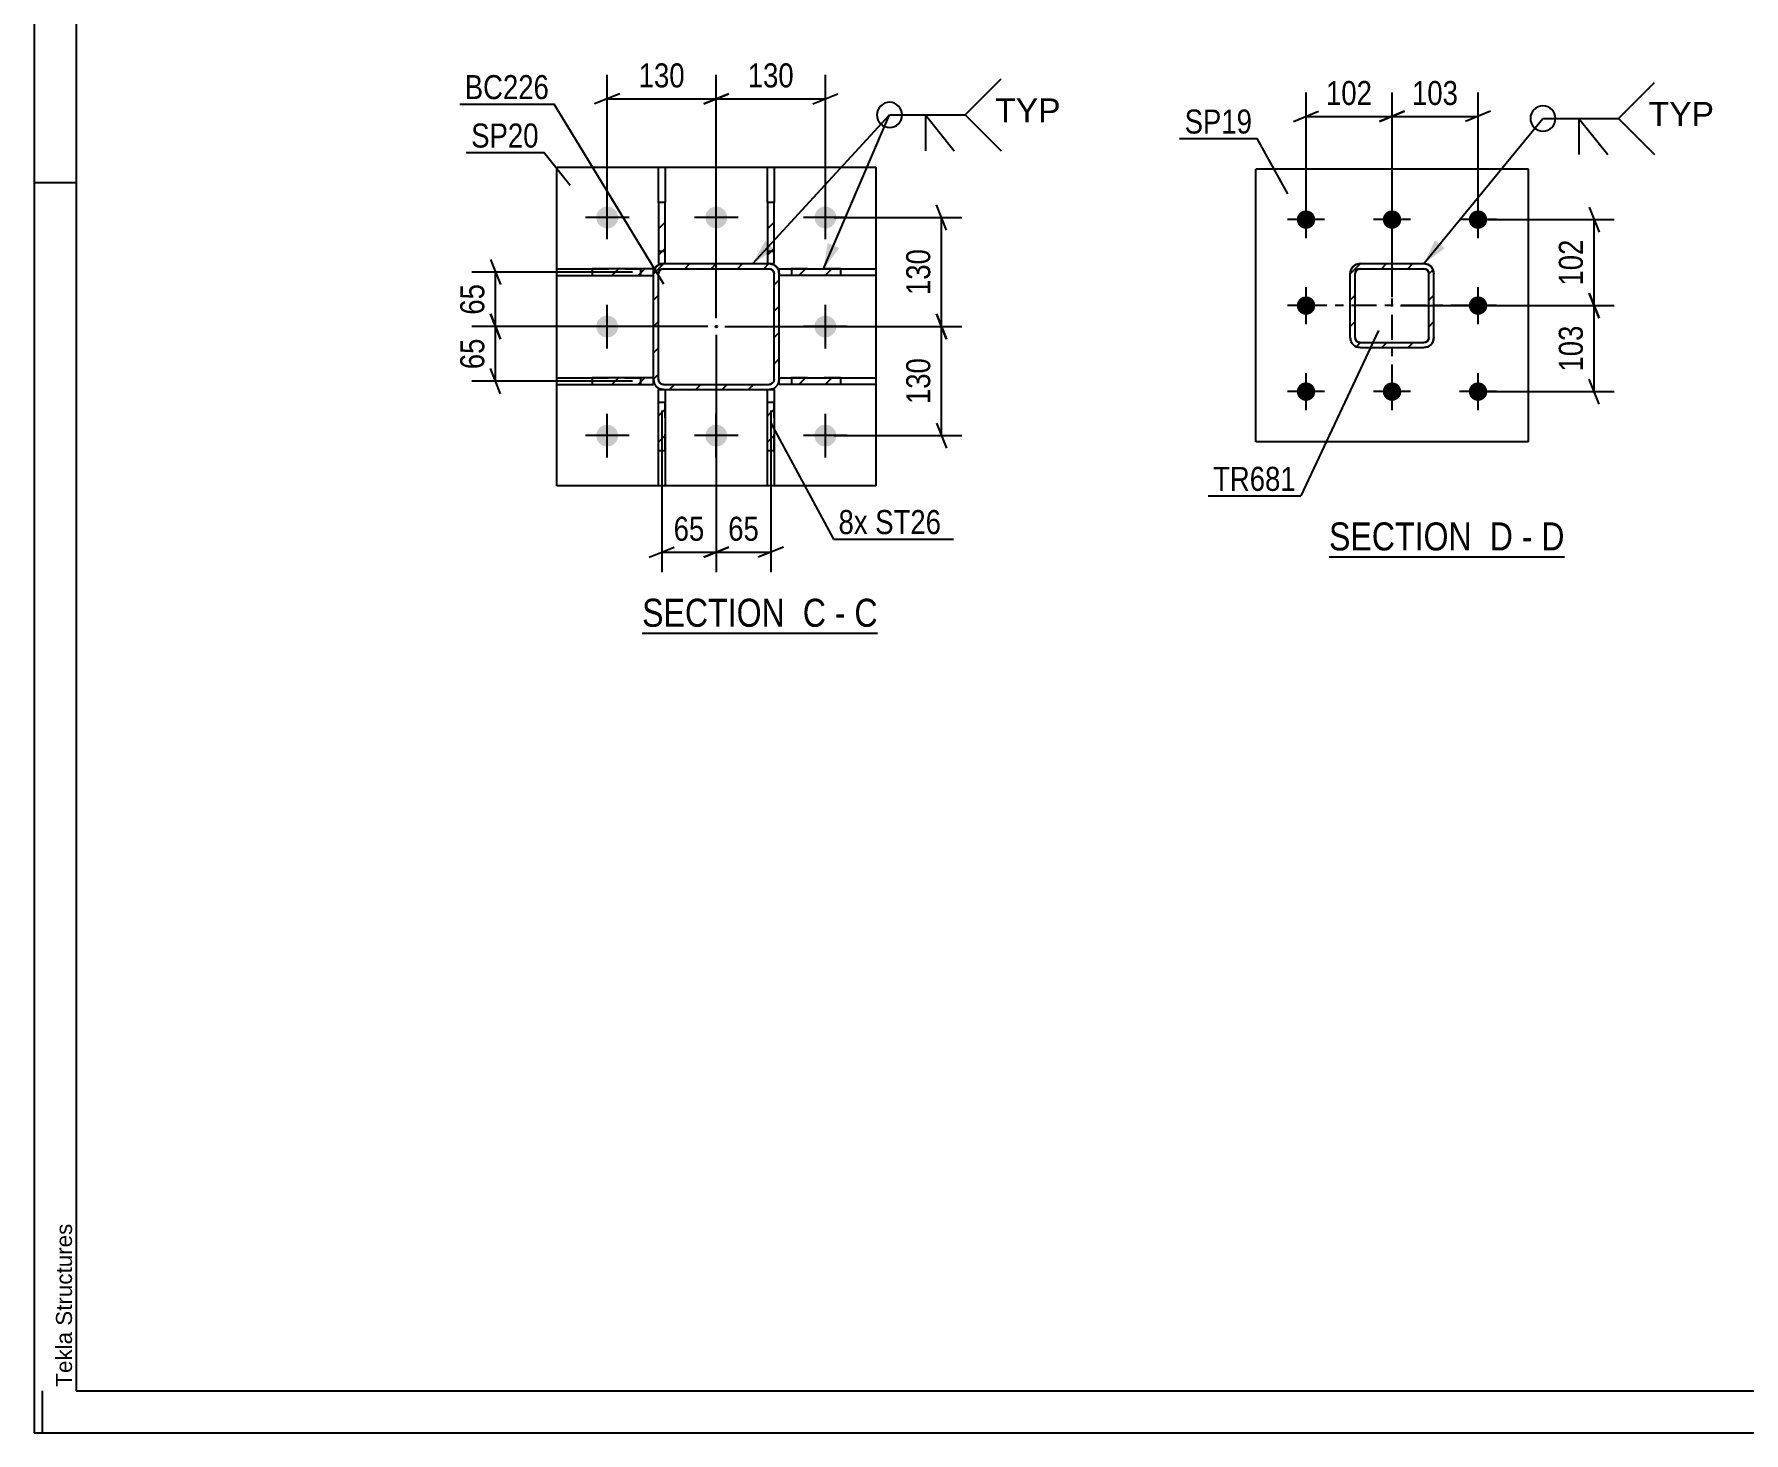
# Model space of a CAD drawing. Header units: millimetres. Extents: x -57 to 784, y -442 to 152.
# Drawn here: x -57.4 to 146.3, y -441.8 to -275.1 of the extents above; entities that cross this region are included whole.
import ezdxf

# ---------------------------------------------------------------- set-up
doc = ezdxf.new("R2010")
doc.units = ezdxf.units.MM
doc.linetypes.add('DXK_LINE_DOT2', pattern=[3.9198, 1.9599, -1.9599])
doc.linetypes.add('DXK_LINE_DOT3', pattern=[5.9187, 2.979, -0.9799, 0.9799, -0.9799])
doc.styles.add('Arial', font='ARIAL.TTF', dxfattribs={"height": 0.2})
doc.styles.add('Arial Narrow', font='ARIALN.TTF', dxfattribs={"height": 0.2})

# ---------------------------------------------------------------- blocks, each defined once
blk = doc.blocks.new('Unknown-761523242-1114')
at = {"color": 5, "linetype": 'Continuous'}
for p, q in [((-57.41, 152.19), (-57.41, -441.81)), ((-52.41, 147.19), (-52.41, -436.81)), ((-52.41, -292.81), (-57.41, -292.81)), ((-56.41, -441.81), (-56.41, -436.81)), ((-52.41, -436.81), (778.59, -436.81)), ((-57.41, -441.81), (783.59, -441.81))]:
    blk.add_line(p, q, dxfattribs=at)
at = {"color": 174, "linetype": 'Continuous', "style": 'Arial'}
blk.add_text('Tekla Structures', height=1.9102, rotation=90, dxfattribs=at).set_placement((-52.91, -436.31))
blk = doc.blocks.new('Unknown-761523242-14 - 8569')
at = {"color": 6, "linetype": 'Continuous'}
blk.add_line((96.91, -337.38), (124.98, -337.38), dxfattribs=at)
at = {"color": 0, "linetype": 'Continuous'}
for points in [[(115.01, -336.63), (115.01, -333.13), (96.91, -333.13), (96.91, -336.63)], [(118.83, -336.63), (118.83, -333.13), (116.06, -333.13), (116.06, -336.63)], [(121.16, -336.63), (121.16, -333.13), (119.88, -333.13), (119.88, -336.63)], [(124.98, -336.63), (124.98, -333.13), (122.21, -333.13), (122.21, -336.63)]]:
    blk.add_wipeout(points, dxfattribs=at)
at = {"color": 7, "linetype": 'Continuous', "style": 'Arial Narrow'}
for s, p in [('SECTION ', (96.91, -336.63)), ('D', (116.06, -336.63)), ('D', (122.21, -336.63)), ('-', (119.88, -336.63))]:
    blk.add_text(s, height=3.34, dxfattribs=at).set_placement(p)
blk = doc.blocks.new('Unknown-761523242-15 - 8820')
at = {"color": 6, "linetype": 'Continuous'}
blk.add_line((15.04, -346.48), (43.11, -346.48), dxfattribs=at)
at = {"color": 0, "linetype": 'Continuous'}
for points in [[(33.14, -345.73), (33.14, -342.23), (15.04, -342.23), (15.04, -345.73)], [(36.96, -345.73), (36.96, -342.23), (34.19, -342.23), (34.19, -345.73)], [(39.29, -345.73), (39.29, -342.23), (38.01, -342.23), (38.01, -345.73)], [(43.11, -345.73), (43.11, -342.23), (40.34, -342.23), (40.34, -345.73)]]:
    blk.add_wipeout(points, dxfattribs=at)
at = {"color": 7, "linetype": 'Continuous', "style": 'Arial Narrow'}
for s, p in [('SECTION ', (15.04, -345.73)), ('C', (34.19, -345.73)), ('-', (38.01, -345.73)), ('C', (40.34, -345.73))]:
    blk.add_text(s, height=3.34, dxfattribs=at).set_placement(p)
blk = doc.blocks.new('Part-761523242-8621 - 8569')
at = {"linetype": 'Continuous'}
h = blk.add_hatch(dxfattribs=at)
h.set_pattern_fill('', scale=0.7, style=0, pattern_type=0)
h.set_pattern_definition([(45, (100.6214, -302.4455), (-1.57154, 1.57154), [])])
h.paths.add_polyline_path([(108.22, -302.45), (100.62, -302.45), (100.16, -302.54), (99.77, -302.8), (99.51, -303.19), (99.42, -303.65), (99.42, -311.25), (99.51, -311.7), (99.77, -312.09), (100.16, -312.35), (100.62, -312.45), (108.22, -312.45), (108.68, -312.35), (109.07, -312.09), (109.33, -311.7), (109.42, -311.25), (109.42, -303.65), (109.33, -303.19), (109.07, -302.8), (108.68, -302.54)])
h.paths.add_polyline_path([(108.78, -303.42), (108.82, -303.65), (108.82, -311.25), (108.78, -311.48), (108.65, -311.67), (108.45, -311.8), (108.22, -311.85), (100.62, -311.85), (100.39, -311.8), (100.2, -311.67), (100.07, -311.48), (100.02, -311.25), (100.02, -303.65), (100.07, -303.42), (100.2, -303.22), (100.39, -303.09), (100.62, -303.05), (108.22, -303.05), (108.45, -303.09), (108.65, -303.22)])
at = {"color": 7, "linetype": 'DXK_LINE_DOT3'}
for p, q in [((104.42, -317.45), (104.42, -297.45)), ((114.42, -307.45), (94.42, -307.45))]:
    blk.add_line(p, q, dxfattribs=at)
at = {"color": 7, "linetype": 'DXK_LINE_DOT2'}
for p, q in [((99.42, -303.65), (99.51, -303.19)), ((100.07, -303.42), (100.02, -303.65)), ((100.2, -303.22), (100.07, -303.42)), ((100.16, -302.54), (100.62, -302.45)), ((100.39, -303.09), (100.2, -303.22)), ((100.62, -303.05), (100.39, -303.09)), ((100.62, -302.45), (108.22, -302.45)), ((100.62, -303.05), (108.22, -303.05)), ((108.22, -302.45), (108.68, -302.54)), ((108.45, -303.09), (108.22, -303.05)), ((108.65, -303.22), (108.45, -303.09)), ((108.78, -303.42), (108.65, -303.22)), ((108.82, -303.65), (108.78, -303.42)), ((109.33, -303.19), (109.42, -303.65)), ((99.42, -311.25), (99.42, -303.65)), ((100.02, -311.25), (100.02, -303.65)), ((108.82, -311.25), (108.82, -303.65)), ((109.42, -311.25), (109.42, -303.65)), ((99.51, -311.7), (99.42, -311.25)), ((100.02, -311.25), (100.07, -311.48)), ((100.07, -311.48), (100.2, -311.67)), ((100.2, -311.67), (100.39, -311.8)), ((108.45, -311.8), (108.65, -311.67)), ((108.65, -311.67), (108.78, -311.48)), ((108.78, -311.48), (108.82, -311.25)), ((109.42, -311.25), (109.33, -311.7)), ((100.62, -312.45), (100.16, -312.35)), ((100.39, -311.8), (100.62, -311.85)), ((100.62, -311.85), (108.22, -311.85)), ((100.62, -312.45), (108.22, -312.45)), ((108.22, -311.85), (108.45, -311.8)), ((108.68, -312.35), (108.22, -312.45))]:
    blk.add_line(p, q, dxfattribs=at)
at = {"color": 2, "linetype": 'Continuous'}
for p, q in [((99.51, -303.19), (99.42, -303.65)), ((100.02, -303.65), (100.07, -303.42)), ((100.07, -303.42), (100.2, -303.22)), ((100.62, -302.45), (100.16, -302.54)), ((100.2, -303.22), (100.39, -303.09)), ((100.39, -303.09), (100.62, -303.05)), ((100.62, -302.45), (108.22, -302.45)), ((100.62, -303.05), (108.22, -303.05)), ((108.68, -302.54), (108.22, -302.45)), ((108.22, -303.05), (108.45, -303.09)), ((108.45, -303.09), (108.65, -303.22)), ((108.65, -303.22), (108.78, -303.42)), ((108.78, -303.42), (108.82, -303.65)), ((109.42, -303.65), (109.33, -303.19)), ((99.42, -311.25), (99.42, -303.65)), ((100.02, -311.25), (100.02, -303.65)), ((108.82, -311.25), (108.82, -303.65)), ((109.42, -311.25), (109.42, -303.65)), ((99.42, -311.25), (99.51, -311.7)), ((100.07, -311.48), (100.02, -311.25)), ((100.2, -311.67), (100.07, -311.48)), ((100.39, -311.8), (100.2, -311.67)), ((108.65, -311.67), (108.45, -311.8)), ((108.78, -311.48), (108.65, -311.67)), ((108.82, -311.25), (108.78, -311.48)), ((109.33, -311.7), (109.42, -311.25)), ((100.16, -312.35), (100.62, -312.45)), ((100.62, -311.85), (100.39, -311.8)), ((100.62, -311.85), (108.22, -311.85)), ((100.62, -312.45), (108.22, -312.45)), ((108.45, -311.8), (108.22, -311.85)), ((108.22, -312.45), (108.68, -312.35))]:
    blk.add_line(p, q, dxfattribs=at)
at = {"color": 7, "linetype": 'DXK_LINE_DOT2'}
for centre, start, end in [((100.62, -303.65), 112.5, 157.5), ((108.22, -303.65), 22.5, 67.5), ((100.62, -311.25), 202.5, 247.5), ((108.22, -311.25), 292.5, 337.5)]:
    blk.add_arc(centre, 1.2, start, end, dxfattribs=at)
at = {"color": 2, "linetype": 'Continuous'}
for centre, start, end in [((100.62, -303.65), 112.5, 157.5), ((108.22, -303.65), 22.5, 67.5), ((100.62, -311.25), 202.5, 247.5), ((108.22, -311.25), 292.5, 337.5)]:
    blk.add_arc(centre, 1.2, start, end, dxfattribs=at)
blk = doc.blocks.new('Part-761523242-8615 - 8569')
at = {"color": 2, "linetype": 'Continuous'}
for p, q in [((120.67, -291.2), (88.17, -291.2)), ((88.17, -323.7), (88.17, -291.2)), ((120.67, -323.7), (120.67, -291.2)), ((120.67, -323.7), (88.17, -323.7))]:
    blk.add_line(p, q, dxfattribs=at)
blk = doc.blocks.new('Bolt-761523242-8702 - 8569')
at = {"linetype": 'Continuous'}
for points in [[(94.17, -298.3, -1), (94.17, -296.1, -1)], [(104.42, -298.3, -1), (104.42, -296.1, -1)], [(114.67, -298.3, -1), (114.67, -296.1, -1)], [(94.17, -308.55, -1), (94.17, -306.35, -1)], [(114.67, -308.55, -1), (114.67, -306.35, -1)], [(94.17, -318.8, -1), (94.17, -316.6, -1)], [(104.42, -318.8, -1), (104.42, -316.6, -1)], [(114.67, -318.8, -1), (114.67, -316.6, -1)]]:
    blk.add_hatch(color=1, dxfattribs=at).paths.add_polyline_path(points)
at = {"color": 1, "linetype": 'Continuous'}
for p, q in [((94.17, -299.4), (94.17, -295)), ((104.42, -299.4), (104.42, -295)), ((114.67, -299.4), (114.67, -295)), ((96.37, -297.2), (91.97, -297.2)), ((106.62, -297.2), (102.22, -297.2)), ((116.87, -297.2), (112.47, -297.2)), ((94.17, -309.65), (94.17, -305.25)), ((114.67, -309.65), (114.67, -305.25)), ((96.37, -307.45), (91.97, -307.45)), ((116.87, -307.45), (112.47, -307.45)), ((94.17, -319.9), (94.17, -315.5)), ((104.42, -319.9), (104.42, -315.5)), ((114.67, -319.9), (114.67, -315.5)), ((96.37, -317.7), (91.97, -317.7)), ((106.62, -317.7), (102.22, -317.7)), ((116.87, -317.7), (112.47, -317.7))]:
    blk.add_line(p, q, dxfattribs=at)
blk = doc.blocks.new('Part-761523242-8989 - 8820')
at = {"linetype": 'Continuous'}
h = blk.add_hatch(dxfattribs=at)
h.set_pattern_fill('', scale=0.7, style=0, pattern_type=0)
h.set_pattern_definition([(45, (31.3753, -303.0503), (-1.57154, 1.57154), [])])
h.paths.add_polyline_path([(38.68, -303.05), (31.38, -303.05), (31.38, -303.85), (38.68, -303.85)])
at = {"color": 7, "linetype": 'DXK_LINE_DOT2'}
for p, q in [((38.68, -303.05), (31.38, -303.05)), ((31.38, -303.85), (31.38, -303.05)), ((32.88, -303.85), (32.88, -303.05)), ((38.68, -303.85), (31.38, -303.85))]:
    blk.add_line(p, q, dxfattribs=at)
at = {"color": 2, "linetype": 'Continuous'}
for p, q in [((31.38, -303.05), (38.68, -303.05)), ((31.38, -303.85), (31.38, -303.05)), ((38.68, -303.05), (42.88, -303.05)), ((38.68, -303.05), (38.68, -303.85)), ((42.88, -303.05), (42.88, -303.85)), ((38.68, -303.85), (31.38, -303.85)), ((42.88, -303.85), (38.68, -303.85))]:
    blk.add_line(p, q, dxfattribs=at)
blk = doc.blocks.new('Part-761523242-8981 - 8820')
at = {"linetype": 'Continuous'}
h = blk.add_hatch(dxfattribs=at)
h.set_pattern_fill('', scale=0.7, style=0, pattern_type=0)
h.set_pattern_definition([(45, (16.9753, -317.45), (-1.57154, 1.57154), [])])
h.paths.add_polyline_path([(17.78, -317.45), (16.98, -317.45), (16.98, -324.75), (17.78, -324.75)])
at = {"color": 7, "linetype": 'DXK_LINE_DOT2'}
for p, q in [((16.98, -324.75), (16.98, -317.45)), ((16.98, -317.45), (17.78, -317.45)), ((17.78, -324.75), (17.78, -317.45)), ((16.98, -318.95), (17.78, -318.95))]:
    blk.add_line(p, q, dxfattribs=at)
at = {"color": 2, "linetype": 'Continuous'}
for p, q in [((16.98, -324.75), (16.98, -317.45)), ((16.98, -317.45), (17.78, -317.45)), ((17.78, -317.45), (17.78, -324.75)), ((16.98, -328.95), (16.98, -324.75)), ((17.78, -324.75), (16.98, -324.75)), ((17.78, -324.75), (17.78, -328.95)), ((17.78, -328.95), (16.98, -328.95))]:
    blk.add_line(p, q, dxfattribs=at)
blk = doc.blocks.new('Bolt-761523242-8890 - 8820')
at = {"linetype": 'Continuous'}
for points in [[(10.88, -298.25, -1), (10.88, -295.65, -1)], [(23.88, -298.25, -1), (23.88, -295.65, -1)], [(36.88, -298.25, -1), (36.88, -295.65, -1)], [(10.88, -311.25, -1), (10.88, -308.65, -1)], [(36.88, -311.25, -1), (36.88, -308.65, -1)], [(10.88, -324.25, -1), (10.88, -321.65, -1)], [(23.88, -324.25, -1), (23.88, -321.65, -1)], [(36.88, -324.25, -1), (36.88, -321.65, -1)]]:
    blk.add_hatch(color=1, dxfattribs=at).paths.add_polyline_path(points)
at = {"color": 1, "linetype": 'Continuous'}
for p, q in [((10.88, -299.55), (10.88, -294.35)), ((23.88, -299.55), (23.88, -294.35)), ((36.88, -299.55), (36.88, -294.35)), ((13.48, -296.95), (8.28, -296.95)), ((26.48, -296.95), (21.28, -296.95)), ((39.48, -296.95), (34.28, -296.95)), ((10.88, -312.55), (10.88, -307.35)), ((36.88, -312.55), (36.88, -307.35)), ((13.48, -309.95), (8.28, -309.95)), ((39.48, -309.95), (34.28, -309.95)), ((10.88, -325.55), (10.88, -320.35)), ((23.88, -325.55), (23.88, -320.35)), ((36.88, -325.55), (36.88, -320.35)), ((13.48, -322.95), (8.28, -322.95)), ((26.48, -322.95), (21.28, -322.95)), ((39.48, -322.95), (34.28, -322.95))]:
    blk.add_line(p, q, dxfattribs=at)
blk = doc.blocks.new('Part-761523242-8983 - 8820')
at = {"linetype": 'Continuous'}
h = blk.add_hatch(dxfattribs=at)
h.set_pattern_fill('', scale=0.7, style=0, pattern_type=0)
h.set_pattern_definition([(45, (16.9753, -295.146), (-1.57154, 1.57154), [])])
h.paths.add_polyline_path([(17.78, -295.15), (16.98, -295.15), (16.98, -302.45), (17.78, -302.45)])
at = {"color": 2, "linetype": 'Continuous'}
for p, q in [((16.98, -290.95), (17.78, -290.95)), ((16.98, -295.15), (16.98, -290.95)), ((17.78, -290.95), (17.78, -295.15)), ((17.78, -295.15), (16.98, -295.15)), ((16.98, -295.15), (16.98, -302.45)), ((17.78, -302.45), (17.78, -295.15)), ((16.98, -302.45), (17.78, -302.45))]:
    blk.add_line(p, q, dxfattribs=at)
at = {"color": 7, "linetype": 'DXK_LINE_DOT2'}
for p, q in [((16.98, -295.15), (16.98, -302.45)), ((17.78, -302.45), (17.78, -295.15)), ((16.98, -300.95), (17.78, -300.95)), ((16.98, -302.45), (17.78, -302.45))]:
    blk.add_line(p, q, dxfattribs=at)
blk = doc.blocks.new('Part-761523242-8987 - 8820')
at = {"linetype": 'Continuous'}
h = blk.add_hatch(dxfattribs=at)
h.set_pattern_fill('', scale=0.7, style=0, pattern_type=0)
h.set_pattern_definition([(45, (9.0714, -303.0503), (-1.57154, 1.57154), [])])
h.paths.add_polyline_path([(16.38, -303.05), (9.07, -303.05), (9.07, -303.85), (16.38, -303.85)])
at = {"color": 2, "linetype": 'Continuous'}
for p, q in [((4.88, -303.05), (9.07, -303.05)), ((4.88, -303.85), (4.88, -303.05)), ((16.38, -303.05), (9.07, -303.05)), ((9.07, -303.05), (9.07, -303.85)), ((16.38, -303.85), (16.38, -303.05)), ((4.88, -303.85), (9.07, -303.85)), ((9.07, -303.85), (16.38, -303.85))]:
    blk.add_line(p, q, dxfattribs=at)
at = {"color": 7, "linetype": 'DXK_LINE_DOT2'}
for p, q in [((9.07, -303.05), (16.38, -303.05)), ((14.88, -303.85), (14.88, -303.05)), ((16.38, -303.85), (16.38, -303.05)), ((9.07, -303.85), (16.38, -303.85))]:
    blk.add_line(p, q, dxfattribs=at)
blk = doc.blocks.new('Part-761523242-8988 - 8820')
at = {"linetype": 'Continuous'}
h = blk.add_hatch(dxfattribs=at)
h.set_pattern_fill('', scale=0.7, style=0, pattern_type=0)
h.set_pattern_definition([(45, (9.0714, -316.0497), (-1.57154, 1.57154), [])])
h.paths.add_polyline_path([(16.38, -316.05), (9.07, -316.05), (9.07, -316.85), (16.38, -316.85)])
at = {"color": 2, "linetype": 'Continuous'}
for p, q in [((4.88, -316.05), (9.07, -316.05)), ((4.88, -316.85), (4.88, -316.05)), ((4.88, -316.85), (9.07, -316.85)), ((16.38, -316.05), (9.07, -316.05)), ((9.07, -316.05), (9.07, -316.85)), ((9.07, -316.85), (16.38, -316.85)), ((16.38, -316.85), (16.38, -316.05))]:
    blk.add_line(p, q, dxfattribs=at)
at = {"color": 7, "linetype": 'DXK_LINE_DOT2'}
for p, q in [((9.07, -316.05), (16.38, -316.05)), ((9.07, -316.85), (16.38, -316.85)), ((14.88, -316.85), (14.88, -316.05)), ((16.38, -316.85), (16.38, -316.05))]:
    blk.add_line(p, q, dxfattribs=at)
blk = doc.blocks.new('Part-761523242-8990 - 8820')
at = {"linetype": 'Continuous'}
h = blk.add_hatch(dxfattribs=at)
h.set_pattern_fill('', scale=0.7, style=0, pattern_type=0)
h.set_pattern_definition([(45, (31.3753, -316.0497), (-1.57154, 1.57154), [])])
h.paths.add_polyline_path([(38.68, -316.05), (31.38, -316.05), (31.38, -316.85), (38.68, -316.85)])
at = {"color": 7, "linetype": 'DXK_LINE_DOT2'}
for p, q in [((38.68, -316.05), (31.38, -316.05)), ((31.38, -316.85), (31.38, -316.05)), ((38.68, -316.85), (31.38, -316.85)), ((32.88, -316.85), (32.88, -316.05))]:
    blk.add_line(p, q, dxfattribs=at)
at = {"color": 2, "linetype": 'Continuous'}
for p, q in [((31.38, -316.05), (38.68, -316.05)), ((31.38, -316.85), (31.38, -316.05)), ((38.68, -316.85), (31.38, -316.85)), ((38.68, -316.05), (42.88, -316.05)), ((38.68, -316.05), (38.68, -316.85)), ((42.88, -316.85), (38.68, -316.85)), ((42.88, -316.05), (42.88, -316.85))]:
    blk.add_line(p, q, dxfattribs=at)
blk = doc.blocks.new('Part-761523242-8992 - 8820')
at = {"linetype": 'Continuous'}
h = blk.add_hatch(dxfattribs=at)
h.set_pattern_fill('', scale=0.7, style=0, pattern_type=0)
h.set_pattern_definition([(45, (29.9753, -317.45), (-1.57154, 1.57154), [])])
h.paths.add_polyline_path([(30.78, -317.45), (29.98, -317.45), (29.98, -324.75), (30.78, -324.75)])
at = {"color": 7, "linetype": 'DXK_LINE_DOT2'}
for p, q in [((29.98, -324.75), (29.98, -317.45)), ((29.98, -317.45), (30.78, -317.45)), ((30.78, -324.75), (30.78, -317.45)), ((29.98, -318.95), (30.78, -318.95))]:
    blk.add_line(p, q, dxfattribs=at)
at = {"color": 2, "linetype": 'Continuous'}
for p, q in [((29.98, -324.75), (29.98, -317.45)), ((29.98, -317.45), (30.78, -317.45)), ((30.78, -317.45), (30.78, -324.75)), ((29.98, -328.95), (29.98, -324.75)), ((30.78, -324.75), (29.98, -324.75)), ((30.78, -324.75), (30.78, -328.95)), ((30.78, -328.95), (29.98, -328.95))]:
    blk.add_line(p, q, dxfattribs=at)
blk = doc.blocks.new('Part-761523242-8994 - 8820')
at = {"linetype": 'Continuous'}
h = blk.add_hatch(dxfattribs=at)
h.set_pattern_fill('', scale=0.7, style=0, pattern_type=0)
h.set_pattern_definition([(45, (29.9753, -295.146), (-1.57154, 1.57154), [])])
h.paths.add_polyline_path([(30.78, -295.15), (29.98, -295.15), (29.98, -302.45), (30.78, -302.45)])
at = {"color": 2, "linetype": 'Continuous'}
for p, q in [((29.98, -290.95), (30.78, -290.95)), ((29.98, -295.15), (29.98, -290.95)), ((30.78, -290.95), (30.78, -295.15)), ((30.78, -295.15), (29.98, -295.15)), ((29.98, -295.15), (29.98, -302.45)), ((30.78, -302.45), (30.78, -295.15)), ((29.98, -302.45), (30.78, -302.45))]:
    blk.add_line(p, q, dxfattribs=at)
at = {"color": 7, "linetype": 'DXK_LINE_DOT2'}
for p, q in [((29.98, -295.15), (29.98, -302.45)), ((30.78, -302.45), (30.78, -295.15)), ((29.98, -300.95), (30.78, -300.95)), ((29.98, -302.45), (30.78, -302.45))]:
    blk.add_line(p, q, dxfattribs=at)
blk = doc.blocks.new('Part-761523242-9001 - 8820')
at = {"color": 2, "linetype": 'Continuous'}
for p, q in [((4.88, -328.95), (4.88, -290.95)), ((4.88, -290.95), (42.88, -290.95)), ((42.88, -290.95), (42.88, -328.95)), ((42.88, -328.95), (4.88, -328.95))]:
    blk.add_line(p, q, dxfattribs=at)
blk = doc.blocks.new('Part-761523242-9008 - 8820')
at = {"linetype": 'Continuous'}
h = blk.add_hatch(dxfattribs=at)
h.set_pattern_fill('', scale=0.7, style=0, pattern_type=0)
h.set_pattern_definition([(45, (17.5753, -302.45), (-1.57154, 1.57154), [])])
h.paths.add_polyline_path([(30.18, -302.45), (17.58, -302.45), (17.12, -302.54), (16.73, -302.8), (16.47, -303.19), (16.38, -303.65), (16.38, -316.25), (16.47, -316.71), (16.73, -317.1), (17.12, -317.36), (17.58, -317.45), (30.18, -317.45), (30.63, -317.36), (31.02, -317.1), (31.28, -316.71), (31.38, -316.25), (31.38, -303.65), (31.28, -303.19), (31.02, -302.8), (30.63, -302.54)])
h.paths.add_polyline_path([(30.73, -303.42), (30.78, -303.65), (30.78, -316.25), (30.73, -316.48), (30.6, -316.67), (30.4, -316.8), (30.18, -316.85), (17.58, -316.85), (17.35, -316.8), (17.15, -316.67), (17.02, -316.48), (16.98, -316.25), (16.98, -303.65), (17.02, -303.42), (17.15, -303.23), (17.35, -303.1), (17.58, -303.05), (30.18, -303.05), (30.4, -303.1), (30.6, -303.23)])
blk.add_hatch(color=246, dxfattribs=at).paths.add_polyline_path([(23.88, -310.05, -1), (23.88, -309.85, -1)])
at = {"color": 7, "linetype": 'DXK_LINE_DOT2'}
for p, q in [((16.38, -303.65), (16.47, -303.19)), ((17.02, -303.42), (16.98, -303.65)), ((17.15, -303.23), (17.02, -303.42)), ((17.12, -302.54), (17.58, -302.45)), ((17.35, -303.1), (17.15, -303.23)), ((17.58, -303.05), (17.35, -303.1)), ((17.58, -302.45), (30.18, -302.45)), ((17.58, -303.05), (30.18, -303.05)), ((30.18, -302.45), (30.63, -302.54)), ((30.4, -303.1), (30.18, -303.05)), ((30.6, -303.23), (30.4, -303.1)), ((30.73, -303.42), (30.6, -303.23)), ((30.78, -303.65), (30.73, -303.42)), ((31.28, -303.19), (31.38, -303.65)), ((16.38, -316.25), (16.38, -303.65)), ((16.98, -316.25), (16.98, -303.65)), ((30.78, -316.25), (30.78, -303.65)), ((31.38, -316.25), (31.38, -303.65)), ((16.47, -316.71), (16.38, -316.25)), ((16.98, -316.25), (17.02, -316.48)), ((17.02, -316.48), (17.15, -316.67)), ((17.58, -317.45), (17.12, -317.36)), ((17.15, -316.67), (17.35, -316.8)), ((17.35, -316.8), (17.58, -316.85)), ((17.58, -316.85), (30.18, -316.85)), ((17.58, -317.45), (30.18, -317.45)), ((30.18, -316.85), (30.4, -316.8)), ((30.63, -317.36), (30.18, -317.45)), ((30.4, -316.8), (30.6, -316.67)), ((30.6, -316.67), (30.73, -316.48)), ((30.73, -316.48), (30.78, -316.25)), ((31.38, -316.25), (31.28, -316.71))]:
    blk.add_line(p, q, dxfattribs=at)
at = {"color": 2, "linetype": 'Continuous'}
for p, q in [((16.47, -303.19), (16.38, -303.65)), ((16.98, -303.65), (17.02, -303.42)), ((17.02, -303.42), (17.15, -303.23)), ((17.58, -302.45), (17.12, -302.54)), ((17.15, -303.23), (17.35, -303.1)), ((17.35, -303.1), (17.58, -303.05)), ((17.58, -302.45), (30.18, -302.45)), ((17.58, -303.05), (30.18, -303.05)), ((30.63, -302.54), (30.18, -302.45)), ((30.18, -303.05), (30.4, -303.1)), ((30.4, -303.1), (30.6, -303.23)), ((30.6, -303.23), (30.73, -303.42)), ((30.73, -303.42), (30.78, -303.65)), ((31.38, -303.65), (31.28, -303.19)), ((16.38, -316.25), (16.38, -303.65)), ((16.98, -316.25), (16.98, -303.65)), ((30.78, -316.25), (30.78, -303.65)), ((31.38, -316.25), (31.38, -303.65)), ((16.38, -316.25), (16.47, -316.71)), ((17.02, -316.48), (16.98, -316.25)), ((17.15, -316.67), (17.02, -316.48)), ((17.12, -317.36), (17.58, -317.45)), ((17.35, -316.8), (17.15, -316.67)), ((17.58, -316.85), (17.35, -316.8)), ((17.58, -316.85), (30.18, -316.85)), ((17.58, -317.45), (30.18, -317.45)), ((30.4, -316.8), (30.18, -316.85)), ((30.18, -317.45), (30.63, -317.36)), ((30.6, -316.67), (30.4, -316.8)), ((30.73, -316.48), (30.6, -316.67)), ((30.78, -316.25), (30.73, -316.48)), ((31.28, -316.71), (31.38, -316.25))]:
    blk.add_line(p, q, dxfattribs=at)
at = {"color": 7, "linetype": 'DXK_LINE_DOT3'}
blk.add_line((23.88, -309.95), (23.88, -309.95), dxfattribs=at)
at = {"color": 246, "linetype": 'DXK_LINE_DOT2'}
blk.add_line((23.88, -309.95), (23.88, -309.95), dxfattribs=at)
at = {"color": 246, "linetype": 'Continuous'}
blk.add_circle((23.88, -309.95), 0.1, dxfattribs=at)
at = {"color": 7, "linetype": 'DXK_LINE_DOT2'}
for centre, start, end in [((17.58, -303.65), 112.5, 157.5), ((30.18, -303.65), 22.5, 67.5), ((17.58, -316.25), 202.5, 247.5), ((30.18, -316.25), 292.5, 337.5)]:
    blk.add_arc(centre, 1.2, start, end, dxfattribs=at)
at = {"color": 2, "linetype": 'Continuous'}
for centre, start, end in [((17.58, -303.65), 112.5, 157.5), ((30.18, -303.65), 22.5, 67.5), ((17.58, -316.25), 202.5, 247.5), ((30.18, -316.25), 292.5, 337.5)]:
    blk.add_arc(centre, 1.2, start, end, dxfattribs=at)
blk = doc.blocks.new('StraightDimension-761523242-31950 - 8569')
at = {"color": 7, "linetype": 'Continuous'}
for p, q in [((115.67, -297.2), (130.91, -297.2)), ((127.91, -295.7), (129.11, -298.7)), ((128.51, -307.45), (128.51, -297.2)), ((105.42, -307.45), (130.91, -307.45)), ((129.11, -308.95), (127.91, -305.95))]:
    blk.add_line(p, q, dxfattribs=at)
at = {"color": 0}
blk.add_wipeout([(127.76, -298.98), (123.56, -298.98), (123.56, -305.66), (127.76, -305.66)], dxfattribs=at)
at = {"color": 3, "style": 'Arial Narrow'}
blk.add_text('102', height=2.863, rotation=90.0002, dxfattribs=at).set_placement((127.16, -305.06))
blk = doc.blocks.new('StraightDimension-761523242-31899 - 8569')
at = {"color": 7, "linetype": 'Continuous'}
for p, q in [((104.42, -306.45), (104.42, -282.04)), ((114.67, -296.2), (114.67, -282.04)), ((102.92, -285.49), (105.92, -284.29)), ((104.42, -284.89), (114.67, -284.89)), ((116.17, -284.29), (113.17, -285.49))]:
    blk.add_line(p, q, dxfattribs=at)
at = {"color": 0}
blk.add_wipeout([(112.89, -284.14), (112.89, -279.94), (106.2, -279.94), (106.2, -284.14)], dxfattribs=at)
at = {"color": 3, "style": 'Arial Narrow'}
blk.add_text('103', height=2.863, dxfattribs=at).set_placement((106.8, -283.54))
blk = doc.blocks.new('StraightDimension-761523242-31900 - 8569')
at = {"color": 7, "linetype": 'Continuous'}
for p, q in [((94.17, -296.2), (94.17, -282.04)), ((104.42, -306.45), (104.42, -282.04)), ((92.67, -285.49), (95.67, -284.29)), ((94.17, -284.89), (104.42, -284.89)), ((105.92, -284.29), (102.92, -285.49))]:
    blk.add_line(p, q, dxfattribs=at)
at = {"color": 0}
blk.add_wipeout([(102.64, -284.14), (102.64, -279.94), (95.95, -279.94), (95.95, -284.14)], dxfattribs=at)
at = {"color": 3, "style": 'Arial Narrow'}
blk.add_text('102', height=2.863, dxfattribs=at).set_placement((96.55, -283.54))
blk = doc.blocks.new('StraightDimension-761523242-31951 - 8569')
at = {"color": 7, "linetype": 'Continuous'}
for p, q in [((105.42, -307.45), (130.91, -307.45)), ((127.91, -305.95), (129.11, -308.95)), ((128.51, -317.7), (128.51, -307.45)), ((115.67, -317.7), (130.91, -317.7)), ((129.11, -319.2), (127.91, -316.2))]:
    blk.add_line(p, q, dxfattribs=at)
at = {"color": 0}
blk.add_wipeout([(127.76, -309.23), (123.56, -309.23), (123.56, -315.91), (127.76, -315.91)], dxfattribs=at)
at = {"color": 3, "style": 'Arial Narrow'}
blk.add_text('103', height=2.863, rotation=90.0002, dxfattribs=at).set_placement((127.16, -315.31))
blk = doc.blocks.new('StraightDimension-761523242-27296 - 8820')
at = {"color": 7, "linetype": 'Continuous'}
for p, q in [((13.88, -303.45), (-5.27, -303.45)), ((-3.02, -301.95), (-1.82, -304.95)), ((-2.42, -309.95), (-2.42, -303.45)), ((-1.82, -311.45), (-3.02, -308.45)), ((22.88, -309.95), (-5.27, -309.95))]:
    blk.add_line(p, q, dxfattribs=at)
at = {"color": 0}
blk.add_wipeout([(-3.17, -304.27), (-7.37, -304.27), (-7.37, -309.13), (-3.17, -309.13)], dxfattribs=at)
at = {"color": 3, "style": 'Arial Narrow'}
blk.add_text('65', height=2.863, rotation=90.0002, dxfattribs=at).set_placement((-3.77, -308.53))
blk = doc.blocks.new('StraightDimension-761523242-27265 - 8820')
at = {"color": 7, "linetype": 'Continuous'}
for p, q in [((23.88, -310.95), (23.88, -339.23)), ((30.38, -319.95), (30.38, -339.23)), ((22.38, -337.43), (25.38, -336.23)), ((23.88, -336.83), (30.38, -336.83)), ((31.88, -336.23), (28.88, -337.43))]:
    blk.add_line(p, q, dxfattribs=at)
at = {"color": 0}
blk.add_wipeout([(29.55, -336.08), (29.55, -331.88), (24.7, -331.88), (24.7, -336.08)], dxfattribs=at)
at = {"color": 3, "style": 'Arial Narrow'}
blk.add_text('65', height=2.863, dxfattribs=at).set_placement((25.3, -335.48))
blk = doc.blocks.new('StraightDimension-761523242-9032 - 8820')
at = {"color": 7, "linetype": 'Continuous'}
for p, q in [((51.33, -311.45), (50.13, -308.45)), ((24.88, -309.95), (53.13, -309.95)), ((50.73, -322.95), (50.73, -309.95)), ((50.13, -321.45), (51.33, -324.45)), ((37.88, -322.95), (53.13, -322.95))]:
    blk.add_line(p, q, dxfattribs=at)
at = {"color": 0}
blk.add_wipeout([(49.98, -313.11), (45.78, -313.11), (45.78, -319.79), (49.98, -319.79)], dxfattribs=at)
at = {"color": 3, "style": 'Arial Narrow'}
blk.add_text('130', height=2.863, rotation=90.0002, dxfattribs=at).set_placement((49.38, -319.19))
blk = doc.blocks.new('StraightDimension-761523242-9043 - 8820')
at = {"color": 7, "linetype": 'Continuous'}
for p, q in [((51.33, -298.45), (50.13, -295.45)), ((37.88, -296.95), (53.13, -296.95)), ((50.73, -309.95), (50.73, -296.95)), ((50.13, -308.45), (51.33, -311.45)), ((24.88, -309.95), (53.13, -309.95))]:
    blk.add_line(p, q, dxfattribs=at)
at = {"color": 0}
blk.add_wipeout([(49.98, -300.11), (45.78, -300.11), (45.78, -306.79), (49.98, -306.79)], dxfattribs=at)
at = {"color": 3, "style": 'Arial Narrow'}
blk.add_text('130', height=2.863, rotation=90.0002, dxfattribs=at).set_placement((49.38, -306.19))
blk = doc.blocks.new('StraightDimension-761523242-27266 - 8820')
at = {"color": 7, "linetype": 'Continuous'}
for p, q in [((23.88, -310.95), (23.88, -339.23)), ((17.38, -319.95), (17.38, -339.23)), ((15.88, -337.43), (18.88, -336.23)), ((17.38, -336.83), (23.88, -336.83)), ((25.38, -336.23), (22.38, -337.43))]:
    blk.add_line(p, q, dxfattribs=at)
at = {"color": 0}
blk.add_wipeout([(23.05, -336.08), (23.05, -331.88), (18.2, -331.88), (18.2, -336.08)], dxfattribs=at)
at = {"color": 3, "style": 'Arial Narrow'}
blk.add_text('65', height=2.863, dxfattribs=at).set_placement((18.8, -335.48))
blk = doc.blocks.new('StraightDimension-761523242-27297 - 8820')
at = {"color": 7, "linetype": 'Continuous'}
for p, q in [((-3.02, -308.45), (-1.82, -311.45)), ((22.88, -309.95), (-5.27, -309.95)), ((-2.42, -316.45), (-2.42, -309.95)), ((-1.82, -317.95), (-3.02, -314.95)), ((13.88, -316.45), (-5.27, -316.45))]:
    blk.add_line(p, q, dxfattribs=at)
at = {"color": 0}
blk.add_wipeout([(-3.17, -310.77), (-7.37, -310.77), (-7.37, -315.63), (-3.17, -315.63)], dxfattribs=at)
at = {"color": 3, "style": 'Arial Narrow'}
blk.add_text('65', height=2.863, rotation=90.0002, dxfattribs=at).set_placement((-3.77, -315.03))
blk = doc.blocks.new('StraightDimension-761523242-27380 - 8820')
at = {"color": 7, "linetype": 'Continuous'}
for p, q in [((23.88, -308.95), (23.88, -279.94)), ((36.88, -295.95), (36.88, -279.94)), ((25.38, -282.19), (22.38, -283.39)), ((23.88, -282.79), (36.88, -282.79)), ((35.38, -283.39), (38.38, -282.19))]:
    blk.add_line(p, q, dxfattribs=at)
at = {"color": 0}
blk.add_wipeout([(33.72, -282.04), (33.72, -277.84), (27.03, -277.84), (27.03, -282.04)], dxfattribs=at)
at = {"color": 3, "style": 'Arial Narrow'}
blk.add_text('130', height=2.863, dxfattribs=at).set_placement((27.63, -281.44))
blk = doc.blocks.new('StraightDimension-761523242-27381 - 8820')
at = {"color": 7, "linetype": 'Continuous'}
for p, q in [((10.88, -295.95), (10.88, -279.94)), ((23.88, -308.95), (23.88, -279.94)), ((12.38, -282.19), (9.38, -283.39)), ((10.88, -282.79), (23.88, -282.79)), ((22.38, -283.39), (25.38, -282.19))]:
    blk.add_line(p, q, dxfattribs=at)
at = {"color": 0}
blk.add_wipeout([(20.72, -282.04), (20.72, -277.84), (14.03, -277.84), (14.03, -282.04)], dxfattribs=at)
at = {"color": 3, "style": 'Arial Narrow'}
blk.add_text('130', height=2.863, dxfattribs=at).set_placement((14.63, -281.44))
blk = doc.blocks.new('Mark-761523242-8611 - 8569')
at = {"color": 0}
blk.add_wipeout([(87.74, -286.94), (87.74, -283.94), (79.7, -283.94), (79.7, -286.94)], dxfattribs=at)
blk.add_wipeout([(87.74, -286.94), (87.74, -283.94), (79.7, -283.94), (79.7, -286.94)], dxfattribs=at)
at = {"color": 30, "linetype": 'Continuous'}
for p in [(79.1, -287.54), (92, -294.12)]:
    blk.add_line(p, (88.34, -287.54), dxfattribs=at)
at = {"color": 3, "style": 'Arial Narrow'}
blk.add_text('SP19', height=2.863, dxfattribs=at).set_placement((79.7, -286.94))
blk = doc.blocks.new('Mark-761523242-8617 - 8569')
at = {"color": 0}
blk.add_wipeout([(92.96, -329.53), (92.96, -326.53), (83.09, -326.53), (83.09, -329.53)], dxfattribs=at)
blk.add_wipeout([(92.96, -329.53), (92.96, -326.53), (83.09, -326.53), (83.09, -329.53)], dxfattribs=at)
at = {"color": 30, "linetype": 'Continuous'}
for p in [(102.8, -310.4), (82.49, -330.13)]:
    blk.add_line(p, (93.56, -330.13), dxfattribs=at)
at = {"color": 3, "style": 'Arial Narrow'}
blk.add_text('TR681', height=2.863, dxfattribs=at).set_placement((83.09, -329.53))
blk = doc.blocks.new('WeldMark-761523242-27558 - 8569')
at = {"linetype": 'Continuous'}
blk.add_hatch(color=30, dxfattribs=at).paths.add_polyline_path([(110.7, -300.6), (108.22, -302.45), (109.54, -299.65)])
at = {"color": 30, "linetype": 'Continuous'}
for p, q in [((108.22, -302.45), (122.41, -285.14)), ((122.41, -285.14), (131.41, -285.14))]:
    blk.add_line(p, q, dxfattribs=at)
at = {"color": 3, "linetype": 'Continuous'}
for q in [(130.12, -289.43), (126.7, -289.43)]:
    blk.add_line((126.7, -285.14), q, dxfattribs=at)
for start, end in [(90, 270), (270, 90)]:
    blk.add_arc((122.41, -285.14), 1.5, start, end, dxfattribs=at)
at = {"color": 0, "linetype": 'Continuous'}
blk.add_wipeout([(142.79, -286.04), (142.79, -283.04), (135.01, -283.04), (135.01, -286.04)], dxfattribs=at)
blk.add_wipeout([(142.79, -286.04), (142.79, -283.04), (135.01, -283.04), (135.01, -286.04)], dxfattribs=at)
at = {"color": 3, "linetype": 'Continuous'}
for q in [(135.7, -280.86), (135.7, -289.43)]:
    blk.add_line((131.41, -285.14), q, dxfattribs=at)
at = {"color": 3, "linetype": 'Continuous', "style": 'Arial'}
blk.add_text('TYP', height=2.865, dxfattribs=at).set_placement((135.01, -286.04))
blk = doc.blocks.new('Mark-761523242-8997 - 8820')
at = {"color": 0}
blk.add_wipeout([(2.71, -288.61), (2.71, -285.61), (-5.33, -285.61), (-5.33, -288.61)], dxfattribs=at)
blk.add_wipeout([(2.71, -288.61), (2.71, -285.61), (-5.33, -285.61), (-5.33, -288.61)], dxfattribs=at)
at = {"color": 30, "linetype": 'Continuous'}
for p in [(-5.93, -289.21), (6.45, -293.14)]:
    blk.add_line(p, (3.31, -289.21), dxfattribs=at)
at = {"color": 3, "style": 'Arial Narrow'}
blk.add_text('SP20', height=2.863, dxfattribs=at).set_placement((-5.33, -288.61))
blk = doc.blocks.new('WeldMark-761523242-27521 - 8820')
at = {"linetype": 'Continuous'}
for points in [[(30.82, -300.75), (28.23, -302.45), (29.71, -299.73)], [(38.54, -300.59), (36.67, -303.05), (37.16, -300)]]:
    blk.add_hatch(color=30, dxfattribs=at).paths.add_polyline_path(points)
at = {"color": 30, "linetype": 'Continuous'}
for p, q in [((28.23, -302.45), (44.53, -284.72)), ((36.67, -303.05), (44.53, -284.72)), ((44.53, -284.72), (53.53, -284.72))]:
    blk.add_line(p, q, dxfattribs=at)
at = {"color": 3, "linetype": 'Continuous'}
for q in [(52.25, -289), (48.82, -289)]:
    blk.add_line((48.82, -284.72), q, dxfattribs=at)
for start, end in [(90, 270), (270, 90)]:
    blk.add_arc((44.53, -284.72), 1.5, start, end, dxfattribs=at)
at = {"color": 0, "linetype": 'Continuous'}
blk.add_wipeout([(64.91, -285.62), (64.91, -282.62), (57.13, -282.62), (57.13, -285.62)], dxfattribs=at)
blk.add_wipeout([(64.91, -285.62), (64.91, -282.62), (57.13, -282.62), (57.13, -285.62)], dxfattribs=at)
at = {"color": 3, "linetype": 'Continuous'}
for q in [(57.82, -280.43), (57.82, -289)]:
    blk.add_line((53.53, -284.72), q, dxfattribs=at)
at = {"color": 3, "linetype": 'Continuous', "style": 'Arial'}
blk.add_text('TYP', height=2.865, dxfattribs=at).set_placement((57.13, -285.62))
blk = doc.blocks.new('Mark-761523242-9004 - 8820')
at = {"color": 0}
blk.add_wipeout([(3.95, -282.84), (3.95, -279.84), (-6.1, -279.84), (-6.1, -282.84)], dxfattribs=at)
blk.add_wipeout([(3.95, -282.84), (3.95, -279.84), (-6.1, -279.84), (-6.1, -282.84)], dxfattribs=at)
at = {"color": 30, "linetype": 'Continuous'}
for p in [(-6.7, -283.44), (17.64, -304.88)]:
    blk.add_line(p, (4.55, -283.44), dxfattribs=at)
at = {"color": 3, "style": 'Arial Narrow'}
blk.add_text('BC226', height=2.863, dxfattribs=at).set_placement((-6.1, -282.84))
blk = doc.blocks.new('MarkSet-761523242-27463 - 8820')
at = {"color": 0}
blk.add_wipeout([(41.92, -334.68), (41.92, -331.68), (38.45, -331.68), (38.45, -334.68)], dxfattribs=at)
blk.add_wipeout([(41.92, -334.68), (41.92, -331.68), (38.45, -331.68), (38.45, -334.68)], dxfattribs=at)
at = {"color": 30, "linetype": 'Continuous'}
blk.add_line((30.36, -321.39), (37.85, -335.28), dxfattribs=at)
at = {"color": 0}
blk.add_wipeout([(50.67, -334.68), (50.67, -331.68), (42.82, -331.68), (42.82, -334.68)], dxfattribs=at)
blk.add_wipeout([(50.67, -334.68), (50.67, -331.68), (42.82, -331.68), (42.82, -334.68)], dxfattribs=at)
at = {"color": 30, "linetype": 'Continuous'}
blk.add_line((37.85, -335.28), (52.17, -335.28), dxfattribs=at)
at = {"color": 3, "style": 'Arial Narrow'}
for s, p in [('8x', (38.45, -334.68)), ('ST26', (42.82, -334.68))]:
    blk.add_text(s, height=2.863, dxfattribs=at).set_placement(p)

msp = doc.modelspace()

# ---------------------------------------------------------------- block references
for name in ['Unknown-761523242-1114', 'Part-761523242-9001 - 8820', 'Part-761523242-8983 - 8820', 'Part-761523242-8994 - 8820', 'Part-761523242-8615 - 8569', 'Bolt-761523242-8890 - 8820', 'Bolt-761523242-8702 - 8569', 'Part-761523242-8621 - 8569', 'Part-761523242-8987 - 8820', 'Part-761523242-9008 - 8820', 'Part-761523242-8989 - 8820', 'Part-761523242-8988 - 8820', 'Part-761523242-8981 - 8820', 'Part-761523242-8992 - 8820', 'Part-761523242-8990 - 8820']:
    msp.add_blockref(name, (0, 0))

# ---------------------------------------------------------------- next in the draw order: block references
for name in ['Mark-761523242-8997 - 8820', 'StraightDimension-761523242-31950 - 8569', 'StraightDimension-761523242-27296 - 8820', 'Mark-761523242-8617 - 8569', 'Unknown-761523242-14 - 8569', 'Unknown-761523242-15 - 8820']:
    msp.add_blockref(name, (0, 0))

# ---------------------------------------------------------------- next in the draw order: block references
for name in ['StraightDimension-761523242-31899 - 8569', 'StraightDimension-761523242-27265 - 8820']:
    msp.add_blockref(name, (0, 0))

# ---------------------------------------------------------------- next in the draw order: block references
for name in ['StraightDimension-761523242-31900 - 8569', 'WeldMark-761523242-27558 - 8569', 'StraightDimension-761523242-9032 - 8820']:
    msp.add_blockref(name, (0, 0))

# ---------------------------------------------------------------- next in the draw order: block references
for name in ['Mark-761523242-8611 - 8569', 'StraightDimension-761523242-9043 - 8820', 'StraightDimension-761523242-31951 - 8569', 'MarkSet-761523242-27463 - 8820']:
    msp.add_blockref(name, (0, 0))

# ---------------------------------------------------------------- next in the draw order: block references
msp.add_blockref('StraightDimension-761523242-27266 - 8820', (0, 0))

# ---------------------------------------------------------------- next in the draw order: block references
msp.add_blockref('StraightDimension-761523242-27297 - 8820', (0, 0))

# ---------------------------------------------------------------- next in the draw order: block references
msp.add_blockref('StraightDimension-761523242-27380 - 8820', (0, 0))

# ---------------------------------------------------------------- next in the draw order: block references
for name in ['StraightDimension-761523242-27381 - 8820', 'WeldMark-761523242-27521 - 8820']:
    msp.add_blockref(name, (0, 0))

# ---------------------------------------------------------------- next in the draw order: block references
msp.add_blockref('Mark-761523242-9004 - 8820', (0, 0))

doc.saveas('drawing.dxf')
